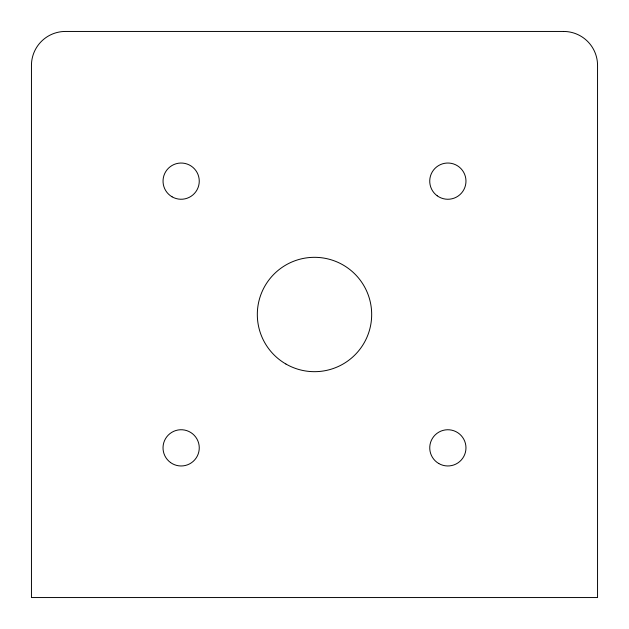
<?xml version="1.0" encoding="UTF-8"?>
<svg xmlns="http://www.w3.org/2000/svg" width="629" height="629" viewBox="0 0 629 629"><rect width="100%" height="100%" fill="white"/><g stroke="black" fill="none" stroke-linecap="round" stroke-linejoin="round"><path stroke-width="0.94" d="M563.584 31.45L65.416 31.45A33.966 33.966 0 0 0 31.45 65.416L31.45 597.55L597.55 597.55L597.55 65.416A33.966 33.966 0 0 0 563.584 31.45M437.226 195.816A18.115 18.115 0 0 0 465.877 183.015A18.115 18.115 0 0 0 440.465 164.601A18.115 18.115 0 0 0 437.226 195.816M438.798 463.542A18.115 18.115 0 0 0 465.971 447.856A18.115 18.115 0 0 0 438.798 432.17A18.115 18.115 0 0 0 438.798 463.542M170.514 462.527A18.115 18.115 0 0 0 199.165 449.727A18.115 18.115 0 0 0 173.753 431.313A18.115 18.115 0 0 0 170.514 462.527M172.087 196.83A18.115 18.115 0 0 0 199.259 181.144A18.115 18.115 0 0 0 172.087 165.458A18.115 18.115 0 0 0 172.087 196.83M285.912 364.018A57.176 57.176 0 0 0 371.676 314.5A57.176 57.176 0 0 0 285.912 264.982A57.176 57.176 0 0 0 285.912 364.018"/></g></svg>
